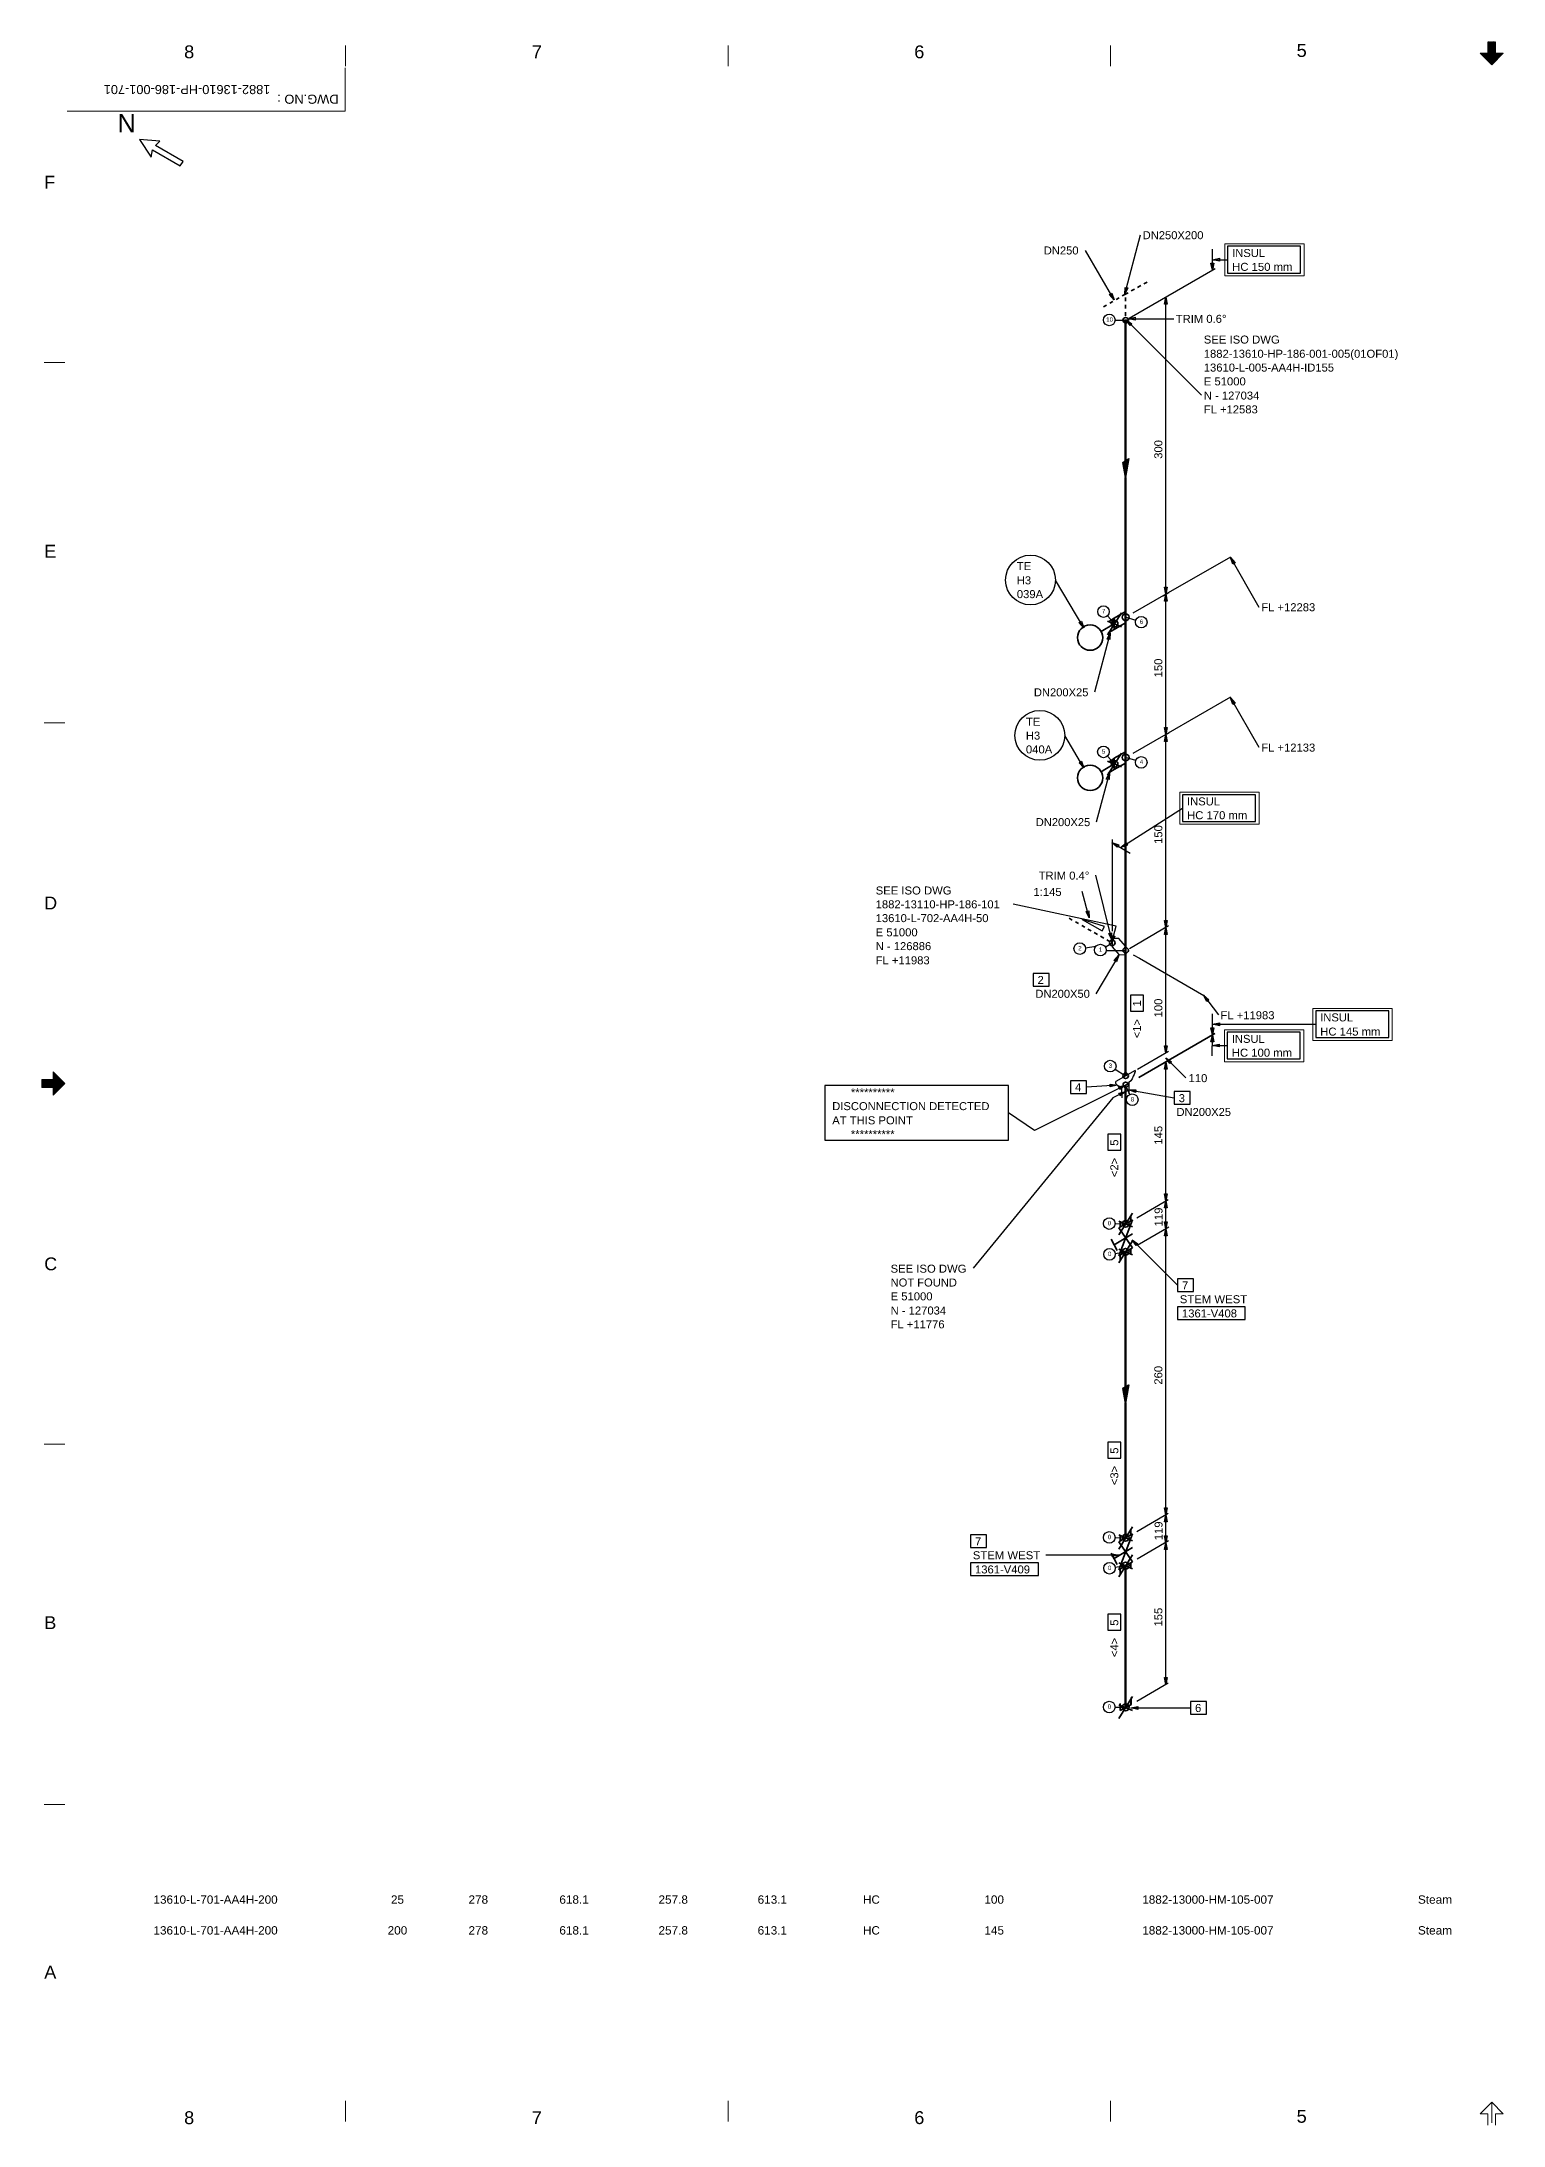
# Model space of a CAD drawing. Header units: inches. Extents: x 18 to 823, y 11 to 584.
# Drawn here: x 18 to 420, y 11 to 584 of the extents above; entities that cross this region are included whole.
import ezdxf
from ezdxf.enums import TextEntityAlignment as Align
from ezdxf.xclip import XClip

# ---------------------------------------------------------------- set-up
doc = ezdxf.new("R2010")
doc.units = ezdxf.units.IN
doc.header["$MEASUREMENT"] = 0
doc.header["$XCLIPFRAME"] = 0
for name, color, linetype in [('1882-13610-HP-186-001-701(01OF01)_MODEL-EMBED 1_DWG$0$Default', 7, 'Continuous'), ('AD1', 7, 'Continuous'), ('AD2', 7, 'Continuous'), ('BG 0 -1', 7, 'Continuous'), ('DBOX', 7, 'Continuous'), ('DEL1', 7, 'Continuous'), ('DIMLINES', 7, 'Continuous'), ('DIMTEXT', 7, 'Continuous'), ('EX1', 7, 'Continuous'), ('FITTINGS', 7, 'Continuous'), ('FRAME', 7, 'Continuous'), ('INSU_BOX', 7, 'Continuous'), ('ISOTEXT', 7, 'Continuous'), ('PIPE', 7, 'Continuous'), ('WELDS', 7, 'Continuous')]:
    doc.layers.add(name, color=color, linetype=linetype)
doc.styles.add('1882-13610-HP-186-001-701(01OF01)_MODEL-EMBED 1_DWG$0$Arial', font='arial.ttf')
doc.styles.add('Arial', font='arial.ttf')

# ---------------------------------------------------------------- blocks, each defined once
blk = doc.blocks.new('1882-13610-HP-186-001-701(01OF01)_MODEL-EMBED 1_DWG')
at = {"layer": '1882-13610-HP-186-001-701(01OF01)_MODEL-EMBED 1_DWG$0$Default', "color": 4, "style": '1882-13610-HP-186-001-701(01OF01)_MODEL-EMBED 1_DWG$0$Arial'}
for s, width, p in [('13610-L-701-AA4H-200', 1.00348, (0.905822, -0.115628)), ('25', 1.008516, (3.475116, -0.115628)), ('278', 1.008516, (4.31479, -0.115628)), ('618.1 ', 1.008516, (5.29826, -0.115628)), ('257.8 ', 1.008516, (6.371177, -0.115628)), ('613.1 ', 1.008516, (7.444094, -0.115628)), ('HC', 0.992063, (8.5857, -0.115628)), ('100', 1.008516, (9.898125, -0.115628)), ('1882-13000-HM-105-007', 1.00296, (11.607138, -0.115628)), ('Steam', 1.013128, (14.590457, -0.115628)), ('13610-L-701-AA4H-200', 1.00348, (0.905822, -0.448962)), ('200', 1.008516, (3.43979, -0.448962)), ('618.1 ', 1.008516, (5.29826, -0.448962)), ('257.8 ', 1.008516, (6.371177, -0.448962)), ('613.1 ', 1.008516, (7.444094, -0.448962)), ('HC', 0.992063, (8.5857, -0.448962)), ('145', 1.008516, (9.898125, -0.448962)), ('1882-13000-HM-105-007', 1.00296, (11.607138, -0.448962)), ('Steam', 1.013128, (14.590457, -0.448962))]:
    blk.add_text(s, height=0.090278, dxfattribs=dict(at, width=width)).set_placement(p, align=Align.TOP_LEFT)
at = {"layer": '1882-13610-HP-186-001-701(01OF01)_MODEL-EMBED 1_DWG$0$Default', "color": 7, "style": '1882-13610-HP-186-001-701(01OF01)_MODEL-EMBED 1_DWG$0$Arial', "width": 1.008516}
blk.add_text('278', height=0.090278, dxfattribs=at).set_placement((4.31479, -0.448962), align=Align.TOP_LEFT)

msp = doc.modelspace()

# ---------------------------------------------------------------- linework, layer by layer
at = {"layer": 'AD1', "color": 4, "linetype": 'Continuous', "lineweight": 30}
for p, q in [((339.96, 523.96), (344.12, 523.96)), ((327.16, 431.96), (326.76, 433.88)), ((327.56, 433.88), (327.16, 431.96)), ((327.16, 393.4), (326.76, 395.32)), ((327.56, 395.32), (327.16, 393.4)), ((314.76, 362.28), (331.72, 373.16)), ((327.16, 340.36), (326.76, 342.28)), ((327.56, 342.28), (327.16, 340.36)), ((339.96, 313.72), (368.36, 313.72)), ((327.16, 305.88), (326.76, 307.8)), ((327.56, 307.8), (327.16, 305.88)), ((339.88, 307.88), (344.04, 307.88)), ((327.16, 265.16), (326.76, 267.08)), ((327.56, 267.08), (327.16, 265.16)), ((327.16, 257.48), (326.76, 259.4)), ((327.56, 259.4), (327.16, 257.48)), ((327.16, 178.84), (326.76, 180.76)), ((327.56, 180.76), (327.16, 178.84)), ((327.16, 171.16), (326.76, 173.08)), ((327.56, 173.08), (327.16, 171.16)), ((327.16, 132.2), (326.76, 134.12)), ((327.56, 134.12), (327.16, 132.2))]:
    msp.add_line(p, q, dxfattribs=at)
at = {"layer": 'AD2', "color": 6, "linetype": 'Continuous', "lineweight": 30}
for p, q in [((339.96, 521.08), (339.96, 526.84)), ((312.36, 363.72), (317.32, 360.76)), ((339.96, 310.84), (339.96, 316.6)), ((339.88, 305), (339.96, 310.76))]:
    msp.add_line(p, q, dxfattribs=at)
at = {"layer": 'AD2', "color": 4, "linetype": 'Continuous', "lineweight": 30}
for p, q in [((326.76, 511.72), (327.16, 513.64)), ((327.16, 513.64), (327.56, 511.72)), ((326.76, 430.04), (327.16, 431.96)), ((327.16, 431.96), (327.56, 430.04)), ((326.76, 391.48), (327.16, 393.4)), ((327.16, 393.4), (327.56, 391.48)), ((326.76, 338.44), (327.16, 340.36)), ((327.16, 340.36), (327.56, 338.44)), ((326.76, 301.4), (327.16, 303.32)), ((327.16, 303.32), (327.56, 301.4)), ((326.76, 263.24), (327.16, 265.16)), ((327.16, 265.16), (327.56, 263.24)), ((326.76, 255.56), (327.16, 257.48)), ((327.16, 257.48), (327.56, 255.56)), ((326.76, 176.92), (327.16, 178.84)), ((327.16, 178.84), (327.56, 176.92)), ((326.76, 169.24), (327.16, 171.16)), ((327.16, 171.16), (327.56, 169.24))]:
    msp.add_line(p, q, dxfattribs=at)
at = {"layer": 'BG 0 -1', "color": 7, "linetype": 'Continuous', "lineweight": 9}
for p, q in [((101.7, 577.17), (101.7, 582.83)), ((206.83, 577.17), (206.83, 582.83)), ((311.95, 577.17), (311.95, 582.83)), ((413.57, 580.74), (415.69, 580.74)), ((416.76, 577.55), (413.57, 580.74)), ((413.59, 580.74), (416.76, 577.56)), ((413.71, 580.74), (416.83, 577.62)), ((413.84, 580.74), (416.89, 577.68)), ((413.96, 580.74), (416.95, 577.75)), ((414.09, 580.74), (417.01, 577.81)), ((414.21, 580.74), (417.08, 577.87)), ((414.34, 580.74), (417.14, 577.93)), ((414.46, 580.74), (417.2, 578)), ((414.59, 580.74), (417.26, 578.06)), ((414.71, 580.74), (417.33, 578.12)), ((414.84, 580.74), (417.39, 578.18)), ((414.96, 580.74), (417.45, 578.25)), ((415.09, 580.74), (417.51, 578.31)), ((415.21, 580.74), (417.58, 578.37)), ((415.34, 580.74), (417.64, 578.44)), ((415.46, 580.74), (417.7, 578.5)), ((415.59, 580.74), (417.76, 578.56)), ((415.69, 580.74), (415.69, 583.92)), ((415.69, 583.88), (417.82, 581.76)), ((415.69, 583.75), (417.82, 581.63)), ((415.69, 583.63), (417.82, 581.51)), ((415.69, 583.5), (417.82, 581.38)), ((415.69, 583.38), (417.82, 581.26)), ((415.69, 583.25), (417.82, 581.13)), ((415.69, 583.13), (417.82, 581.01)), ((415.69, 583), (417.82, 580.88)), ((415.69, 582.88), (417.82, 580.76)), ((415.69, 582.75), (418.83, 579.62)), ((415.69, 582.63), (418.76, 579.56)), ((415.69, 582.5), (418.7, 579.5)), ((415.69, 582.38), (418.64, 579.44)), ((415.69, 582.25), (418.58, 579.37)), ((415.69, 582.13), (418.51, 579.31)), ((415.69, 582), (418.45, 579.25)), ((415.69, 581.88), (418.39, 579.19)), ((415.69, 581.75), (418.33, 579.12)), ((415.69, 581.63), (418.26, 579.06)), ((415.69, 581.5), (418.2, 579)), ((415.69, 581.38), (418.14, 578.94)), ((415.69, 581.25), (418.08, 578.87)), ((415.69, 581.13), (418.01, 578.81)), ((415.69, 581), (417.95, 578.75)), ((415.69, 580.88), (417.89, 578.69)), ((415.69, 580.75), (417.83, 578.62)), ((415.78, 583.92), (417.82, 581.88)), ((415.91, 583.92), (417.82, 582.01)), ((416.03, 583.92), (417.82, 582.13)), ((416.16, 583.92), (417.82, 582.26)), ((416.28, 583.92), (417.82, 582.38)), ((416.41, 583.92), (417.82, 582.51)), ((416.53, 583.92), (417.82, 582.63)), ((416.66, 583.92), (417.82, 582.76)), ((416.76, 577.56), (416.76, 583.22)), ((419.94, 580.74), (416.76, 577.55)), ((416.78, 583.92), (417.82, 582.88)), ((416.91, 583.92), (417.82, 583.01)), ((417.03, 583.92), (417.82, 583.13)), ((417.16, 583.92), (417.82, 583.26)), ((417.28, 583.92), (417.82, 583.38)), ((417.41, 583.92), (417.82, 583.51)), ((417.53, 583.92), (417.82, 583.63)), ((417.66, 583.92), (417.82, 583.76)), ((417.78, 583.92), (417.82, 583.88)), ((417.82, 580.74), (417.82, 583.92)), ((417.82, 580.74), (419.94, 580.74)), ((417.84, 580.74), (418.89, 579.69)), ((417.96, 580.74), (418.95, 579.75)), ((418.09, 580.74), (419.01, 579.81)), ((418.21, 580.74), (419.08, 579.87)), ((418.34, 580.74), (419.14, 579.94)), ((418.46, 580.74), (419.2, 580)), ((418.59, 580.74), (419.26, 580.06)), ((418.71, 580.74), (419.33, 580.12)), ((418.84, 580.74), (419.39, 580.19)), ((418.96, 580.74), (419.45, 580.25)), ((419.09, 580.74), (419.51, 580.31)), ((419.21, 580.74), (419.58, 580.37)), ((419.34, 580.74), (419.64, 580.44)), ((419.46, 580.74), (419.7, 580.5)), ((419.59, 580.74), (419.76, 580.56)), ((419.71, 580.74), (419.83, 580.62)), ((419.84, 580.74), (419.89, 580.69)), ((101.53, 564.78), (101.53, 576.75)), ((101.53, 564.78), (25.11, 564.78)), ((24.49, 495.71), (18.83, 495.71)), ((24.49, 396.57), (18.83, 396.57)), ((18.14, 296.95), (19.67, 298.49)), ((18.14, 296.83), (19.8, 298.49)), ((18.14, 296.7), (19.92, 298.49)), ((18.14, 296.58), (20.05, 298.49)), ((18.14, 296.45), (20.17, 298.49)), ((18.14, 298.49), (18.14, 296.37)), ((18.14, 298.45), (18.17, 298.49)), ((18.14, 298.33), (18.3, 298.49)), ((18.14, 298.2), (18.42, 298.49)), ((18.14, 298.08), (18.55, 298.49)), ((18.14, 297.95), (18.67, 298.49)), ((18.14, 297.83), (18.8, 298.49)), ((18.14, 297.7), (18.92, 298.49)), ((18.14, 297.58), (19.05, 298.49)), ((18.14, 297.45), (19.17, 298.49)), ((18.14, 297.33), (19.3, 298.49)), ((18.14, 297.2), (19.42, 298.49)), ((18.14, 297.08), (19.55, 298.49)), ((21.32, 298.49), (18.14, 298.49)), ((18.17, 296.37), (20.3, 298.49)), ((18.3, 296.37), (20.42, 298.49)), ((18.42, 296.37), (20.55, 298.49)), ((18.55, 296.37), (20.67, 298.49)), ((18.67, 296.37), (20.8, 298.49)), ((18.8, 296.37), (20.92, 298.49)), ((18.93, 296.37), (21.05, 298.49)), ((19.05, 296.37), (21.17, 298.49)), ((19.18, 296.37), (21.3, 298.49)), ((19.3, 296.37), (22.43, 299.5)), ((19.43, 296.37), (22.49, 299.43)), ((19.55, 296.37), (22.56, 299.37)), ((19.68, 296.37), (22.62, 299.31)), ((19.8, 296.37), (22.68, 299.25)), ((19.93, 296.37), (22.74, 299.18)), ((20.05, 296.37), (22.81, 299.12)), ((20.18, 296.37), (22.87, 299.06)), ((20.3, 296.37), (22.93, 299)), ((20.43, 296.37), (22.99, 298.93)), ((20.55, 296.37), (23.06, 298.87)), ((20.68, 296.37), (23.12, 298.81)), ((20.8, 296.37), (23.18, 298.75)), ((20.93, 296.37), (23.24, 298.68)), ((21.05, 296.37), (23.31, 298.62)), ((21.18, 296.37), (23.37, 298.56)), ((21.3, 296.37), (23.43, 298.5)), ((21.32, 300.61), (24.5, 297.43)), ((21.32, 298.49), (21.32, 300.61)), ((21.32, 300.51), (21.37, 300.56)), ((21.32, 300.39), (21.43, 300.5)), ((21.32, 300.26), (21.49, 300.43)), ((21.32, 300.14), (21.56, 300.37)), ((21.32, 300.01), (21.62, 300.31)), ((21.32, 299.89), (21.68, 300.25)), ((21.32, 299.76), (21.74, 300.18)), ((21.32, 299.63), (21.81, 300.12)), ((21.32, 299.51), (21.87, 300.06)), ((21.32, 299.38), (21.93, 300)), ((21.32, 299.26), (21.99, 299.93)), ((21.32, 299.13), (22.06, 299.87)), ((21.32, 299.01), (22.12, 299.81)), ((21.32, 298.88), (22.18, 299.75)), ((21.32, 298.76), (22.24, 299.68)), ((21.32, 298.63), (22.31, 299.62)), ((21.32, 298.51), (22.37, 299.56)), ((21.32, 296.26), (23.49, 298.43)), ((21.32, 296.13), (23.56, 298.37)), ((21.32, 296.01), (23.62, 298.31)), ((21.32, 295.88), (23.68, 298.25)), ((21.32, 295.76), (23.74, 298.18)), ((21.32, 295.63), (23.81, 298.12)), ((21.32, 295.51), (23.87, 298.06)), ((21.32, 295.38), (23.93, 298)), ((21.32, 296.37), (18.14, 296.37)), ((21.32, 295.26), (23.99, 297.93)), ((21.32, 295.13), (24.06, 297.87)), ((21.32, 295.01), (24.12, 297.81)), ((21.32, 294.88), (24.18, 297.75)), ((21.32, 294.76), (24.24, 297.68)), ((21.32, 294.63), (24.31, 297.62)), ((21.32, 294.51), (24.37, 297.56)), ((21.32, 294.38), (24.43, 297.5)), ((21.32, 294.26), (24.49, 297.43)), ((24.5, 297.43), (21.32, 294.24)), ((21.32, 294.24), (21.32, 296.37)), ((24.49, 198.28), (18.83, 198.28)), ((24.49, 99.14), (18.83, 99.14)), ((101.7, 17.68), (101.7, 12.02)), ((206.83, 17.68), (206.83, 12.02)), ((311.95, 17.68), (311.95, 12.02)), ((416.76, 17.3), (413.57, 14.12)), ((419.94, 14.12), (416.76, 17.3)), ((416.76, 17.29), (416.76, 11.64)), ((413.57, 14.12), (415.69, 14.12)), ((415.69, 14.12), (415.69, 10.94)), ((417.82, 14.12), (419.94, 14.12)), ((417.82, 14.12), (417.82, 10.94))]:
    msp.add_line(p, q, dxfattribs=at)
at = {"layer": 'DBOX', "color": 1, "linetype": 'Continuous', "lineweight": 30}
for p, q in [((364.2, 527.64), (344.12, 527.64)), ((344.12, 527.64), (344.12, 520.28)), ((364.2, 520.28), (364.2, 527.64)), ((344.12, 520.28), (364.2, 520.28)), ((351.8, 376.84), (331.72, 376.84)), ((331.72, 376.84), (331.72, 369.48)), ((351.8, 369.48), (351.8, 376.84)), ((331.72, 369.48), (351.8, 369.48)), ((388.44, 317.4), (368.36, 317.4)), ((368.36, 317.4), (368.36, 310.04)), ((388.44, 310.04), (388.44, 317.4)), ((364.12, 311.56), (344.04, 311.56)), ((344.04, 311.56), (344.04, 304.2)), ((364.12, 304.2), (364.12, 311.56)), ((368.36, 310.04), (388.44, 310.04)), ((344.04, 304.2), (364.12, 304.2))]:
    msp.add_line(p, q, dxfattribs=at)
at = {"layer": 'DEL1', "color": 1, "linetype": 'Continuous', "lineweight": 30}
for p, q in [((339.96, 521.08), (339.56, 523)), ((339.56, 523), (340.36, 523)), ((339.96, 523.96), (341.88, 524.36)), ((341.88, 523.56), (339.96, 523.96)), ((340.36, 523), (339.96, 521.08)), ((341.88, 524.36), (341.88, 523.56)), ((312.36, 363.72), (314.2, 363.08)), ((313.8, 362.44), (312.36, 363.72)), ((314.2, 363.08), (313.8, 362.44)), ((314.76, 362.28), (316.2, 363.64)), ((316.6, 363), (314.76, 362.28)), ((316.2, 363.64), (316.6, 363)), ((339.96, 310.84), (339.56, 312.76)), ((339.56, 312.76), (340.36, 312.76)), ((339.56, 308.84), (339.96, 310.76)), ((339.96, 313.72), (341.88, 314.12)), ((341.88, 313.32), (339.96, 313.72)), ((340.36, 312.76), (339.96, 310.84)), ((339.96, 310.76), (340.36, 308.84)), ((341.88, 314.12), (341.88, 313.32)), ((340.36, 308.84), (339.56, 308.84)), ((339.88, 307.88), (341.8, 308.28)), ((341.8, 307.48), (339.88, 307.88)), ((341.8, 308.28), (341.8, 307.48))]:
    msp.add_line(p, q, dxfattribs=at)
at = {"layer": 'DIMLINES', "color": 7, "linetype": 'Continuous', "lineweight": 30}
for p, q in [((327.56, 511.72), (326.76, 511.72)), ((316.12, 454.12), (316.12, 452.2)), ((327.24, 432.04), (345, 442.28)), ((318.2, 426.84), (327.24, 432.04)), ((327.96, 432.36), (326.36, 431.48)), ((326.76, 433.88), (327.56, 433.88)), ((327.56, 430.04), (326.76, 430.04)), ((327.24, 393.48), (345, 403.72)), ((318.2, 388.28), (327.24, 393.48)), ((327.96, 393.8), (326.36, 392.92)), ((326.76, 395.32), (327.56, 395.32)), ((327.56, 391.48), (326.76, 391.48)), ((327.88, 340.76), (317.16, 334.44)), ((326.76, 342.28), (327.56, 342.28)), ((327.56, 338.44), (326.76, 338.44)), ((318.2, 332.84), (319.88, 331.88)), ((319.88, 331.88), (337.64, 321.64)), ((327.88, 306.2), (319.4, 301.32)), ((326.76, 307.8), (327.56, 307.8)), ((327.16, 304.52), (328.76, 303.4)), ((328.28, 302.92), (327.16, 304.52)), ((327.16, 304.52), (332.68, 299)), ((327.56, 301.4), (326.76, 301.4)), ((328.76, 303.4), (328.28, 302.92)), ((327.8, 265.48), (319.16, 260.44)), ((326.76, 267.08), (327.56, 267.08)), ((327.96, 257.88), (319.32, 252.84)), ((327.56, 263.24), (326.76, 263.24)), ((326.76, 259.4), (327.56, 259.4)), ((327.56, 255.56), (326.76, 255.56)), ((327.8, 179.16), (319.16, 174.12)), ((326.76, 180.76), (327.56, 180.76)), ((327.56, 176.92), (326.76, 176.92)), ((326.76, 173.08), (327.56, 173.08)), ((327.88, 171.64), (319.24, 166.6)), ((327.56, 169.24), (326.76, 169.24)), ((327.8, 132.52), (319.16, 127.48)), ((326.76, 134.12), (327.56, 134.12))]:
    msp.add_line(p, q, dxfattribs=at)
at = {"layer": 'DL', "color": 4, "linetype": 'Continuous', "lineweight": 30}
for p, q in [((327.16, 431.96), (327.16, 513.64)), ((327.16, 393.4), (327.16, 431.96)), ((327.16, 340.36), (327.16, 393.4)), ((327.16, 305.88), (327.16, 340.36)), ((327.16, 265.16), (327.16, 303.32)), ((327.16, 257.48), (327.16, 265.16)), ((327.16, 178.84), (327.16, 257.48)), ((327.16, 171.16), (327.16, 178.84)), ((327.16, 132.2), (327.16, 171.16))]:
    msp.add_line(p, q, dxfattribs=at)
at = {"layer": 'EX1', "color": 2, "linetype": 'Continuous', "lineweight": 30}
for p, q in [((340.76, 521.48), (317.08, 507.8)), ((312.44, 364.52), (312.44, 339.32)), ((340.68, 311.16), (319.72, 299.08)), ((340.68, 311.08), (319.72, 299))]:
    msp.add_line(p, q, dxfattribs=at)
at = {"layer": 'FITTINGS', "color": 2, "linetype": 'Continuous', "lineweight": 30}
for p, q in [((315.3, 468.2), (316.9, 469.2)), ((316.1, 464.1), (315.3, 468.2)), ((315.4, 468.3), (316.8, 469.1)), ((315.4, 468.3), (316.6, 469)), ((316.1, 464.6), (315.4, 468.3)), ((316.1, 465), (315.4, 468.3)), ((315.6, 468.4), (316.6, 469)), ((316.1, 465.5), (315.6, 468.4)), ((315.7, 468.5), (316.4, 468.9)), ((316.1, 465.9), (315.7, 468.5)), ((315.8, 468.6), (316.3, 468.9)), ((316.1, 466.3), (315.8, 468.6)), ((315.9, 468.6), (316.2, 468.8)), ((316.1, 466.8), (315.9, 468.6)), ((316.1, 467.2), (316, 468.7)), ((316, 468.7), (316.1, 468.7)), ((316.1, 468.7), (317, 469.3)), ((317, 469.3), (316.1, 464.1)), ((316.9, 469.2), (316.1, 464.6)), ((316.8, 469.1), (316.1, 465)), ((316.6, 469), (316.1, 465.5)), ((316.6, 469), (316.1, 465.9)), ((316.4, 468.9), (316.1, 466.3)), ((316.3, 468.9), (316.1, 466.8)), ((316.2, 468.8), (316.1, 467.2)), ((316.1, 468.7), (316.1, 464.1)), ((315.3, 213.6), (316.9, 214.6)), ((316.1, 209.4), (315.3, 213.6)), ((315.4, 213.7), (316.8, 214.5)), ((315.4, 213.7), (316.6, 214.4)), ((316.1, 209.9), (315.4, 213.7)), ((316.1, 210.4), (315.4, 213.7)), ((315.6, 213.8), (316.6, 214.3)), ((316.1, 210.9), (315.6, 213.8)), ((315.7, 213.8), (316.4, 214.2)), ((316.1, 211.3), (315.7, 213.8)), ((315.8, 213.9), (316.3, 214.2)), ((316.1, 211.7), (315.8, 213.9)), ((315.9, 214), (316.2, 214.2)), ((316.1, 212.2), (315.9, 214)), ((316.1, 212.6), (316, 214.1)), ((316, 214.1), (316.1, 214.1)), ((316.1, 214.1), (317, 214.6)), ((317, 214.6), (316.1, 209.4)), ((316.9, 214.6), (316.1, 209.9)), ((316.8, 214.5), (316.1, 210.4)), ((316.6, 214.4), (316.1, 210.9)), ((316.6, 214.3), (316.1, 211.3)), ((316.4, 214.2), (316.1, 211.7)), ((316.3, 214.2), (316.1, 212.2)), ((316.2, 214.2), (316.1, 212.6)), ((316.1, 214.1), (316.1, 209.4))]:
    msp.add_line(p, q, dxfattribs=at)
at = {"layer": 'FITTINGS', "color": 2, "linetype": 'Continuous', "lineweight": 35}
for p, q in [((313, 425.4), (311.4, 424.4)), ((316.1, 427.2), (313, 425.4)), ((313, 425.4), (313, 422.3)), ((313, 422.3), (316.1, 424.1)), ((316.1, 425.6), (316.1, 427.2)), ((316.1, 424.1), (316.1, 425.6)), ((313, 423.8), (309.2, 421.6)), ((313, 422.3), (311.3, 421.4)), ((313, 385.3), (309.2, 383)), ((313, 386.8), (311.4, 385.8)), ((316.1, 388.6), (313, 386.9)), ((313, 386.9), (313, 383.8)), ((313, 383.8), (316.1, 385.5)), ((316.1, 387), (316.1, 388.6)), ((316.1, 385.5), (316.1, 387)), ((313, 383.8), (311.3, 382.8)), ((318, 259.9), (314.2, 250)), ((314.2, 257.7), (316.1, 258.8)), ((317.5, 259.6), (314.6, 258)), ((314.6, 258), (314.6, 259.4)), ((316.1, 258.8), (318, 259.9)), ((317.5, 261), (317.5, 259.6)), ((313.8, 251.5), (312.1, 254.6)), ((318, 256.1), (313, 253.1)), ((318, 252.2), (314.2, 257.7)), ((314.2, 250), (318, 252.2)), ((314.6, 250.3), (317.5, 251.9)), ((314.6, 248.9), (314.6, 250.3)), ((317.5, 251.9), (317.5, 250.5)), ((318, 173.6), (314.2, 163.7)), ((314.2, 171.4), (316.1, 172.5)), ((317.5, 173.3), (314.6, 171.7)), ((314.6, 171.7), (314.6, 173.1)), ((316.1, 172.5), (318, 173.6)), ((317.5, 174.7), (317.5, 173.3)), ((313.8, 165.2), (312.1, 168.3)), ((318, 169.8), (313, 166.8)), ((318, 165.9), (314.2, 171.4)), ((314.2, 163.7), (318, 165.9)), ((314.6, 164), (317.5, 165.6)), ((314.6, 162.6), (314.6, 164)), ((317.5, 165.6), (317.5, 164.2)), ((314.6, 125), (314.6, 126.9)), ((317.6, 126.7), (314.6, 125)), ((317.5, 126.6), (314.6, 125)), ((314.6, 125), (314.6, 126.5)), ((317.5, 128.1), (317.5, 126.6)), ((317.6, 128.6), (317.6, 126.7))]:
    msp.add_line(p, q, dxfattribs=at)
at = {"layer": 'FITTINGS', "color": 7, "linetype": 'Continuous', "lineweight": 35}
for centre in [(306.36, 420.04), (306.36, 381.48)]:
    msp.add_circle(centre, 3.48, dxfattribs=at)
at = {"layer": 'FRAME', "color": 2, "linetype": 'Continuous', "lineweight": 30}
for p, q in [((45, 557), (48.2, 552.2)), ((50.6, 556.6), (45, 557)), ((49.4, 555.4), (50.6, 556.6)), ((48.2, 552.2), (48.6, 554.2)), ((48.6, 554.2), (56.2, 549.8)), ((57, 551), (49.4, 555.4)), ((56.2, 549.8), (57, 551)), ((304.12, 342.52), (309.64, 339.4)), ((310.28, 340.6), (304.12, 342.52)), ((309.64, 339.4), (310.28, 340.6))]:
    msp.add_line(p, q, dxfattribs=at)
at = {"layer": 'INSU_BOX', "color": 4, "lineweight": 13}
for points in [[(343.4, 519.5), (365.22, 519.5), (365.22, 528.3), (343.4, 528.3)], [(343.4, 519.5), (365.22, 519.5), (365.22, 528.3), (343.4, 528.3)], [(331, 368.7), (352.82, 368.7), (352.82, 377.5), (331, 377.5)], [(331, 368.7), (352.82, 368.7), (352.82, 377.5), (331, 377.5)], [(367.6, 309.21), (389.42, 309.21), (389.42, 318.09), (367.6, 318.09)], [(367.6, 309.21), (389.42, 309.21), (389.42, 318.09), (367.6, 318.09)], [(343.3, 303.4), (365.12, 303.4), (365.12, 312.2), (343.3, 312.2)], [(343.3, 303.4), (365.12, 303.4), (365.12, 312.2), (343.3, 312.2)]]:
    msp.add_lwpolyline(points, close=True, dxfattribs=at)
at = {"layer": 'ISOTEXT', "color": 7, "linetype": 'Continuous', "lineweight": 30}
for p, q in [((315.88, 514.44), (320.2, 530.76)), ((312.92, 512.92), (305.08, 526.52)), ((315.88, 514.44), (315.96, 516.36)), ((316.76, 516.2), (315.88, 514.44)), ((315.96, 516.36), (316.76, 516.2)), ((311.64, 514.36), (312.28, 514.76)), ((312.92, 512.92), (311.64, 514.36)), ((312.28, 514.76), (312.92, 512.92)), ((316.2, 507.48), (337, 486.68)), ((316.2, 507.48), (317.8, 506.36)), ((317.32, 505.88), (316.2, 507.48)), ((316.84, 507.72), (318.76, 508.12)), ((316.84, 507.72), (329.32, 507.72)), ((318.76, 507.32), (316.84, 507.72)), ((317.8, 506.36), (317.32, 505.88)), ((318.76, 508.12), (318.76, 507.32)), ((344.92, 442.04), (352.76, 428.44)), ((344.92, 442.04), (346.2, 440.6)), ((345.56, 440.2), (344.92, 442.04)), ((304.6, 422.76), (296.84, 435.88)), ((346.2, 440.6), (345.56, 440.2)), ((303.32, 424.2), (303.96, 424.6)), ((304.6, 422.76), (303.32, 424.2)), ((303.96, 424.6), (304.6, 422.76)), ((311.88, 421.4), (307.56, 405.08)), ((311, 419.64), (311.88, 421.4)), ((311.8, 419.48), (311, 419.64)), ((311.88, 421.4), (311.8, 419.48)), ((344.92, 403.48), (352.76, 389.88)), ((344.92, 403.48), (346.2, 402.04)), ((345.56, 401.64), (344.92, 403.48)), ((346.2, 402.04), (345.56, 401.64)), ((304.6, 384.2), (299.4, 393.16)), ((303.32, 385.64), (303.96, 386.04)), ((304.6, 384.2), (303.32, 385.64)), ((303.96, 386.04), (304.6, 384.2)), ((311.64, 382.92), (308.04, 369.32)), ((310.76, 381.16), (311.64, 382.92)), ((311.56, 381), (310.76, 381.16)), ((311.64, 382.92), (311.56, 381)), ((306.12, 343), (304.2, 350.2)), ((312.28, 336.92), (307.96, 354.68)), ((313.48, 340.68), (285.24, 346.76)), ((305.24, 344.76), (305.96, 344.92)), ((306.12, 343), (305.24, 344.76)), ((305.96, 344.92), (306.12, 343)), ((311.48, 338.68), (312.2, 338.84)), ((312.28, 336.92), (311.48, 338.68)), ((312.2, 338.84), (312.28, 336.92)), ((312.36, 336.2), (313.48, 340.68)), ((312.36, 336.2), (312.44, 338.12)), ((312.44, 338.12), (313.16, 337.96)), ((314.2, 332.68), (307.96, 322.12)), ((310.68, 334.04), (316.12, 334.04)), ((313.16, 337.96), (312.36, 336.2)), ((312.92, 331.24), (314.2, 332.68)), ((314.2, 332.68), (313.56, 330.84)), ((295.08, 327.72), (290.68, 327.72)), ((290.68, 327.72), (290.68, 324.2)), ((295.08, 324.2), (295.08, 327.72)), ((313.56, 330.84), (312.92, 331.24)), ((290.68, 324.2), (295.08, 324.2)), ((321, 321.72), (317.48, 321.72)), ((317.48, 321.72), (317.48, 317.32)), ((321, 317.32), (321, 321.72)), ((337.56, 321.72), (341.64, 316.28)), ((337.56, 321.72), (339, 320.44)), ((338.44, 319.96), (337.56, 321.72)), ((317.48, 317.32), (321, 317.32)), ((339, 320.44), (338.44, 319.96)), ((305.4, 298.2), (301, 298.2)), ((301, 298.2), (301, 294.68)), ((305.4, 294.68), (305.4, 298.2)), ((283.88, 296.84), (233.4, 296.84)), ((233.4, 296.84), (233.4, 281.8)), ((312.6, 293.48), (274.2, 246.6)), ((283.88, 281.8), (283.88, 296.84)), ((316.04, 297), (291.08, 284.52)), ((301, 294.68), (305.4, 294.68)), ((313.8, 297), (305.32, 296.44)), ((311.88, 296.52), (311.88, 297.24)), ((311.88, 297.24), (313.8, 297)), ((313.8, 297), (311.88, 296.52)), ((316.12, 295.24), (312.6, 293.48)), ((314.12, 296.52), (316.04, 297)), ((314.52, 295.8), (314.12, 296.52)), ((314.2, 294.76), (316.12, 295.24)), ((314.6, 294.04), (314.2, 294.76)), ((316.04, 297), (314.52, 295.8)), ((316.12, 295.24), (314.6, 294.04)), ((316.12, 297.08), (316.2, 297.08)), ((317, 295.64), (318.92, 295.72)), ((317, 295.64), (329.48, 293.48)), ((318.84, 294.92), (317, 295.64)), ((318.92, 295.72), (318.84, 294.92)), ((333.88, 295.24), (329.48, 295.24)), ((329.48, 295.24), (329.48, 291.72)), ((333.88, 291.72), (333.88, 295.24)), ((291.08, 284.52), (283.88, 289.32)), ((329.48, 291.72), (333.88, 291.72)), ((233.4, 281.8), (283.88, 281.8)), ((314.76, 283.48), (311.24, 283.48)), ((311.24, 283.48), (311.24, 279.08)), ((314.76, 279.08), (314.76, 283.48)), ((311.24, 279.08), (314.76, 279.08)), ((317.88, 254.44), (330.36, 241.96)), ((317.88, 254.44), (319.48, 253.32)), ((319, 252.84), (317.88, 254.44)), ((319.48, 253.32), (319, 252.84)), ((334.76, 243.72), (330.36, 243.72)), ((330.36, 243.72), (330.36, 240.2)), ((334.76, 240.2), (334.76, 243.72)), ((330.36, 240.2), (334.76, 240.2)), ((349, 236.04), (330.36, 236.04)), ((330.36, 236.04), (330.36, 232.52)), ((349, 232.52), (349, 236.04)), ((330.36, 232.52), (349, 232.52)), ((314.76, 198.76), (311.24, 198.76)), ((311.24, 198.76), (311.24, 194.36)), ((314.76, 194.36), (314.76, 198.76)), ((311.24, 194.36), (314.76, 194.36)), ((277.88, 173.32), (273.48, 173.32)), ((273.48, 173.32), (273.48, 169.8)), ((277.88, 169.8), (277.88, 173.32)), ((273.48, 169.8), (277.88, 169.8)), ((314.36, 167.72), (294.2, 167.72)), ((312.44, 167.32), (312.44, 168.12)), ((312.44, 168.12), (314.36, 167.72)), ((314.36, 167.72), (312.44, 167.32)), ((292.12, 165.64), (273.48, 165.64)), ((273.48, 165.64), (273.48, 162.12)), ((273.48, 162.12), (292.12, 162.12)), ((292.12, 162.12), (292.12, 165.64)), ((314.76, 151.48), (311.24, 151.48)), ((311.24, 151.48), (311.24, 147.08)), ((314.76, 147.08), (314.76, 151.48)), ((311.24, 147.08), (314.76, 147.08)), ((317.56, 125.72), (319.48, 126.12)), ((319.48, 126.12), (319.48, 125.32)), ((338.36, 127.48), (333.96, 127.48)), ((333.96, 127.48), (333.96, 123.96)), ((338.36, 123.96), (338.36, 127.48)), ((317.56, 125.72), (333.96, 125.72)), ((319.48, 125.32), (317.56, 125.72)), ((333.96, 123.96), (338.36, 123.96))]:
    msp.add_line(p, q, dxfattribs=at)
at = {"layer": 'ISOTEXT', "color": 2, "linetype": 'Continuous', "lineweight": 30}
for centre in [(289.96, 435.88), (292.52, 393.16)]:
    msp.add_circle(centre, 6.84, dxfattribs=at)
at = {"layer": 'PIPE', "color": 3, "linetype": 'Continuous', "lineweight": 35}
for p, q in [((317.64, 515.37), (318.51, 515.86)), ((319.38, 516.35), (320.25, 516.84)), ((321.12, 517.34), (321.99, 517.83)), ((310, 511), (310.87, 511.5)), ((311.74, 512), (312.6, 512.49)), ((313.47, 512.99), (314.34, 513.49)), ((315.2, 513.99), (316.07, 514.48)), ((316.1, 514.5), (316.77, 514.88)), ((316.1, 513.53), (316.1, 512.53)), ((316.1, 511.53), (316.1, 510.53)), ((316.1, 509.53), (316.1, 508.53)), ((316.1, 507.53), (316.1, 507.3)), ((301.42, 342.38), (300.56, 342.88)), ((303.16, 341.39), (302.29, 341.89)), ((304.9, 340.4), (304.03, 340.89)), ((306.63, 339.4), (305.76, 339.9)), ((308.37, 338.41), (307.5, 338.91)), ((310.1, 337.42), (309.24, 337.91)), ((311.84, 336.42), (310.97, 336.92))]:
    msp.add_line(p, q, dxfattribs=at)
at = {"layer": 'PIPE', "color": 3, "linetype": 'Continuous', "lineweight": 50}
for p, q in [((316.1, 507.3), (316.1, 468.8)), ((316.1, 464.1), (316.1, 425.6)), ((316.1, 425.6), (316.1, 387.1)), ((316.1, 387.1), (316.1, 334)), ((316.1, 334), (316.1, 299.6)), ((316.1, 297), (316.1, 258.8)), ((316.1, 251.2), (316.1, 214.1)), ((316.1, 209.5), (316.1, 172.5)), ((316.1, 164.8), (316.1, 125.9))]:
    msp.add_line(p, q, dxfattribs=at)
at = {"layer": 'WDC', "color": 4, "linetype": 'Continuous', "lineweight": 30}
for centre in [(311.62, 507.4), (309.16, 334.12), (311.88, 302.2), (311.62, 258.92), (311.62, 172.6), (311.62, 125.96)]:
    msp.add_circle(centre, 1.6, dxfattribs=at)
at = {"layer": 'WDC', "color": 1, "linetype": 'Continuous', "lineweight": 30}
for centre in [(310.03, 427.19), (320.41, 424.29), (310.02, 388.62), (320.41, 385.73), (303.5, 334.52), (317.94, 292.97), (311.68, 250.45), (311.68, 164.13)]:
    msp.add_circle(centre, 1.6, dxfattribs=at)
at = {"layer": 'WELDS', "color": 7, "linetype": 'Continuous', "lineweight": 35}
for p, q in [((315, 426.9), (311.1, 420.8)), ((315, 423), (311.1, 424.6)), ((315, 388.3), (311.1, 382.2)), ((315, 384.5), (311.1, 386.1)), ((318, 261.8), (314.2, 255.8)), ((314.2, 259.6), (318, 258)), ((318, 254.2), (314.2, 248.1)), ((314.2, 251.9), (318, 250.3)), ((318, 175.5), (314.2, 169.4)), ((314.2, 173.3), (318, 171.7)), ((318, 167.8), (314.2, 161.8)), ((314.2, 165.6), (318, 164)), ((318, 128.9), (314.2, 122.8)), ((314.2, 126.6), (318, 125))]:
    msp.add_line(p, q, dxfattribs=at)
at = {"layer": 'WELDS', "color": 7, "linetype": 'Continuous', "lineweight": 25}
for p, q in [((314.2, 337.3), (312.4, 337.3)), ((312.4, 337.3), (312.4, 335)), ((312.4, 335), (314.2, 332.9)), ((316.1, 335.2), (314.2, 337.3)), ((314.2, 332.9), (316.1, 332.8)), ((316.1, 334), (316.1, 335.2)), ((316.1, 332.8), (316.1, 334)), ((318.7, 301), (313.4, 298)), ((313.4, 297.5), (313.4, 298)), ((317.5, 298.2), (317, 297.7)), ((317.9, 298.7), (317.5, 298.2)), ((318.2, 299.4), (317.9, 298.7)), ((318.5, 299.9), (318.2, 299.4)), ((318.6, 300.5), (318.5, 299.9)), ((318.7, 301), (318.7, 300.5)), ((313.6, 297.1), (313.4, 297.5)), ((313.9, 296.9), (313.6, 297.1)), ((314.2, 296.6), (313.9, 296.9)), ((314.6, 296.6), (314.2, 296.6)), ((315, 296.5), (314.6, 296.6)), ((315.5, 296.6), (315, 296.5)), ((315.1, 296.5), (316.1, 297)), ((315.1, 294.6), (315.1, 296.5)), ((317, 295.7), (315.1, 294.6)), ((315.1, 294.6), (315.1, 293.5)), ((316.1, 296.9), (315.5, 296.6)), ((316.1, 297), (317, 297.6)), ((316.6, 297.2), (316.1, 296.9)), ((317, 297.7), (316.6, 297.2)), ((317, 297.6), (317, 295.7)), ((317, 295.7), (317, 294.6))]:
    msp.add_line(p, q, dxfattribs=at)
at = {"layer": 'WELDS', "color": 7, "linetype": 'Continuous', "lineweight": 35}
for centre, radius in [((316.12, 507.32), 0.76), ((316.12, 507.32), 0.76), ((313.08, 423.88), 0.92), ((313.08, 423.88), 0.92), ((316.12, 425.64), 0.92), ((316.12, 425.64), 0.92), ((313.08, 385.32), 0.92), ((313.08, 385.32), 0.92), ((316.12, 387.08), 0.92), ((316.12, 387.08), 0.92), ((312.44, 336.12), 0.76), ((312.44, 336.12), 0.76), ((316.12, 334.04), 0.76), ((316.12, 334.04), 0.76), ((316.12, 299.56), 0.76), ((316.12, 299.56), 0.76), ((316.12, 297.08), 0.72), ((316.12, 297.08), 0.72), ((316.12, 258.84), 0.92), ((316.12, 258.84), 0.92), ((316.12, 251.16), 0.92), ((316.12, 251.16), 0.92), ((316.12, 172.52), 0.92), ((316.12, 172.52), 0.92), ((316.12, 164.84), 0.92), ((316.12, 164.84), 0.92), ((316.12, 125.88), 0.92), ((316.12, 125.88), 0.92)]:
    msp.add_circle(centre, radius, dxfattribs=at)
at = {"layer": 'WL', "color": 7}
for p, q in [((313.22, 507.37), (316.12, 507.32)), ((310.53, 334.95), (312.44, 336.12)), ((313.24, 301.35), (316.12, 299.56)), ((313.22, 258.89), (316.12, 258.84)), ((313.22, 172.57), (316.12, 172.52)), ((313.22, 125.93), (316.12, 125.88))]:
    msp.add_line(p, q, dxfattribs=at)
at = {"layer": 'WL1', "color": 7}
for p, q in [((311.11, 426.01), (313.08, 423.88)), ((318.89, 424.77), (316.12, 425.64)), ((311.11, 387.45), (313.08, 385.32)), ((318.89, 386.21), (316.12, 387.08)), ((305.09, 334.75), (307.96, 335.16)), ((317.3, 294.43), (316.12, 297.08)), ((313.26, 250.7), (316.12, 251.16)), ((313.26, 164.38), (316.12, 164.84))]:
    msp.add_line(p, q, dxfattribs=at)

# ---------------------------------------------------------------- block references
at = {"layer": 'WELDS', "linetype": 'ByBlock'}
ref = msp.add_blockref('1882-13610-HP-186-001-701(01OF01)_MODEL-EMBED 1_DWG', (25.87, 77.1), dxfattribs=dict(at, xscale=25.4, yscale=25.4, zscale=25.4))
XClip(ref).set_block_clipping_path([(-0.029528, -2.50648), (15.699643, 0.003937)])

# ---------------------------------------------------------------- texts
at = {"layer": 'BG 0 -1', "color": 7, "style": 'Arial', "width": 1.008516}
for s, p in [('8', (58.68, 581.12)), ('7', (154.26, 581.12)), ('6', (259.39, 581.12)), ('5', (364.51, 581.46)), ('8', (58.68, 13.03)), ('7', (154.26, 13.05)), ('6', (259.39, 13.05)), ('5', (364.51, 13.39))]:
    msp.add_text(s, height=3.54, dxfattribs=at).set_placement(p, align=Align.MIDDLE)
at = {"layer": 'BG 0 -1', "color": 4, "style": 'Arial', "width": 1.010263}
msp.add_text('DWG.NO : ', height=2.5, rotation=180, dxfattribs=at).set_placement((99.75, 568.1), align=Align.MIDDLE_LEFT)
at = {"layer": 'BG 0 -1', "color": 7, "style": 'Arial'}
for s, height, width, p in [('F', 3.54, 0.993934, (18.84, 543.5)), ('E', 3.54, 1.004063, (18.84, 442.02)), ('D', 3.54, 0.992063, (18.84, 345.28)), ('C', 3.54, 0.992063, (18.84, 246.06)), ('B ', 3.537, 1.005373, (18.84, 147.39)), ('A', 3.54, 1.004063, (18.84, 51.29))]:
    msp.add_text(s, height=height, dxfattribs=dict(at, width=width)).set_placement(p)
at = {"layer": 'CP', "color": 4, "style": 'Arial', "width": 1.008516}
for p in [(326.26, 258.14), (326.26, 171.82)]:
    msp.add_text('119', height=2.2, rotation=90, dxfattribs=at).set_placement(p)
at = {"layer": 'DIMLINES', "color": 4, "style": 'Arial'}
for s, width, p in [('HC 150 mm', 1.010172, (345.4, 520.9)), ('INSUL', 0.999439, (345.4, 524.7)), ('INSUL', 0.999439, (333, 373.9)), ('HC 170 mm', 1.010172, (333, 370.1)), ('INSUL', 0.999439, (369.6, 314.5)), ('INSUL', 0.999439, (345.3, 308.6)), ('HC 145 mm', 1.010172, (369.6, 310.6)), ('HC 100 mm', 1.010172, (345.3, 304.8))]:
    msp.add_text(s, height=2.2, dxfattribs=dict(at, width=width)).set_placement(p)
at = {"layer": 'DIMTEXT', "color": 2, "style": 'Arial', "width": 1.008516}
for s, p in [('300', (326.2, 469.2)), ('150', (326.2, 409.1)), ('150', (326.2, 363.3)), ('100', (326.2, 315.6)), ('145', (326.2, 280.6)), ('260', (326.2, 214.6)), ('155', (326.2, 148.1))]:
    msp.add_text(s, height=2.2, rotation=90, dxfattribs=at).set_placement(p)
msp.add_text('110', height=2.2, dxfattribs=at).set_placement((333.4, 297.8))
at = {"layer": 'FRAME', "color": 2, "style": 'Arial', "width": 1.003968}
msp.add_text('1882-13610-HP-186-001-701', height=2.5, rotation=180, dxfattribs=at).set_placement((81, 572))
at = {"layer": 'FRAME', "color": 2, "style": 'Arial', "width": 0.992063}
msp.add_text('N', height=5, dxfattribs=at).set_placement((39, 559))
at = {"layer": 'ISOTEXT', "color": 2, "style": 'Arial'}
for s, width, p in [('DN250', 1.000881, (293.6, 525.4)), ('DN250X200', 0.99789, (320.8, 529.6)), ('TRIM 0.6°', 1.00446, (329.9, 506.6)), ('SEE ISO DWG', 1.00983, (337.6, 500.9)), ('1882-13610-HP-186-001-005(01OF01)', 1.003206, (337.6, 497)), ('13610-L-005-AA4H-ID155', 1.002891, (337.6, 493.2)), ('E 51000', 1.007719, (337.6, 489.4)), ('N - 127034', 1.004313, (337.6, 485.5)), ('FL +12583', 1.004042, (337.6, 481.7)), ('TE', 1.011406, (286.2, 438.6)), ('H3', 0.99922, (286.2, 434.7)), ('039A', 1.007244, (286.2, 430.9)), ('FL +12283', 1.004042, (353.4, 427.3)), ('DN200X25', 0.996682, (290.9, 403.9)), ('TE', 1.011406, (288.7, 395.8)), ('040A', 1.007244, (288.7, 388.2)), ('H3', 0.99922, (288.7, 392)), ('FL +12133', 1.004042, (353.4, 388.7)), ('DN200X25', 0.996682, (291.4, 368.2)), ('TRIM 0.4°', 1.00446, (292.2, 353.5)), ('SEE ISO DWG', 1.00983, (247.4, 349.4)), (' 1:145', 1.008516, (289.9, 349)), ('13610-L-702-AA4H-50', 1.003202, (247.4, 341.8)), ('1882-13110-HP-186-101', 1.003951, (247.4, 345.6)), ('E 51000', 1.007719, (247.4, 337.9)), ('N - 126886', 1.004313, (247.4, 334.1)), ('FL +11983', 1.004042, (247.4, 330.2)), ('2', 1.008516, (291.9, 324.8)), ('DN200X50', 0.996682, (291.3, 321)), ('FL +11983', 1.004042, (342.2, 315.1)), (' DISCONNECTION DETECTED', 1.000587, (234.6, 290.1)), ('       **********', 1.003427, (234.6, 293.9)), ('4', 1.008516, (302.2, 295.3)), ('3', 1.008516, (330.7, 292.3)), (' AT THIS POINT', 1.006015, (234.6, 286.2)), ('DN200X25', 0.996682, (330.1, 288.5)), ('       **********', 1.003427, (234.6, 282.4)), ('SEE ISO DWG', 1.00983, (251.5, 245.4)), ('NOT FOUND', 0.998145, (251.5, 241.6)), ('7', 1.008516, (331.6, 240.8)), ('E 51000', 1.007719, (251.5, 237.8)), ('N - 127034', 1.004313, (251.5, 233.9)), ('STEM WEST', 1.013742, (331, 237)), ('1361-V408', 1.006087, (331.6, 233.1)), ('FL +11776', 1.004042, (251.5, 230.1)), ('7', 1.008516, (274.7, 170.4)), ('STEM WEST', 1.013742, (274.1, 166.6)), ('1361-V409', 1.006087, (274.7, 162.7)), ('6', 1.008516, (335.2, 124.6))]:
    msp.add_text(s, height=2.2, dxfattribs=dict(at, width=width)).set_placement(p)
for s, width, p in [('1', 1.008516, (320.3, 318.6)), ('<1>', 0.993892, (320.3, 309.9)), ('5', 1.008516, (314.1, 280.3)), ('<2>', 0.993892, (314.1, 271.7)), ('5', 1.008516, (314.1, 195.6)), ('<3>', 0.993892, (314.1, 187)), ('5', 1.008516, (314.1, 148.3)), ('<4>', 0.993892, (314.1, 139.7))]:
    msp.add_text(s, height=2.2, rotation=90, dxfattribs=dict(at, width=width)).set_placement(p)
at = {"layer": 'WDT', "color": 2, "style": 'Arial', "width": 1.008516}
for s, p in [('10', (310.78, 506.92)), ('7', (309.61, 426.71)), ('6', (319.99, 423.81)), ('5', (309.6, 388.14)), ('4', (319.99, 385.25)), ('2', (303.08, 334.04)), ('1', (308.74, 333.64)), ('3', (311.46, 301.72)), ('8', (317.52, 292.49)), ('0', (311.2, 258.44)), ('0', (311.26, 249.97)), ('0', (311.2, 172.12)), ('0', (311.26, 163.65)), ('0', (311.2, 125.48))]:
    msp.add_text(s, height=1.2, dxfattribs=at).set_placement(p)

doc.saveas('drawing.dxf')
